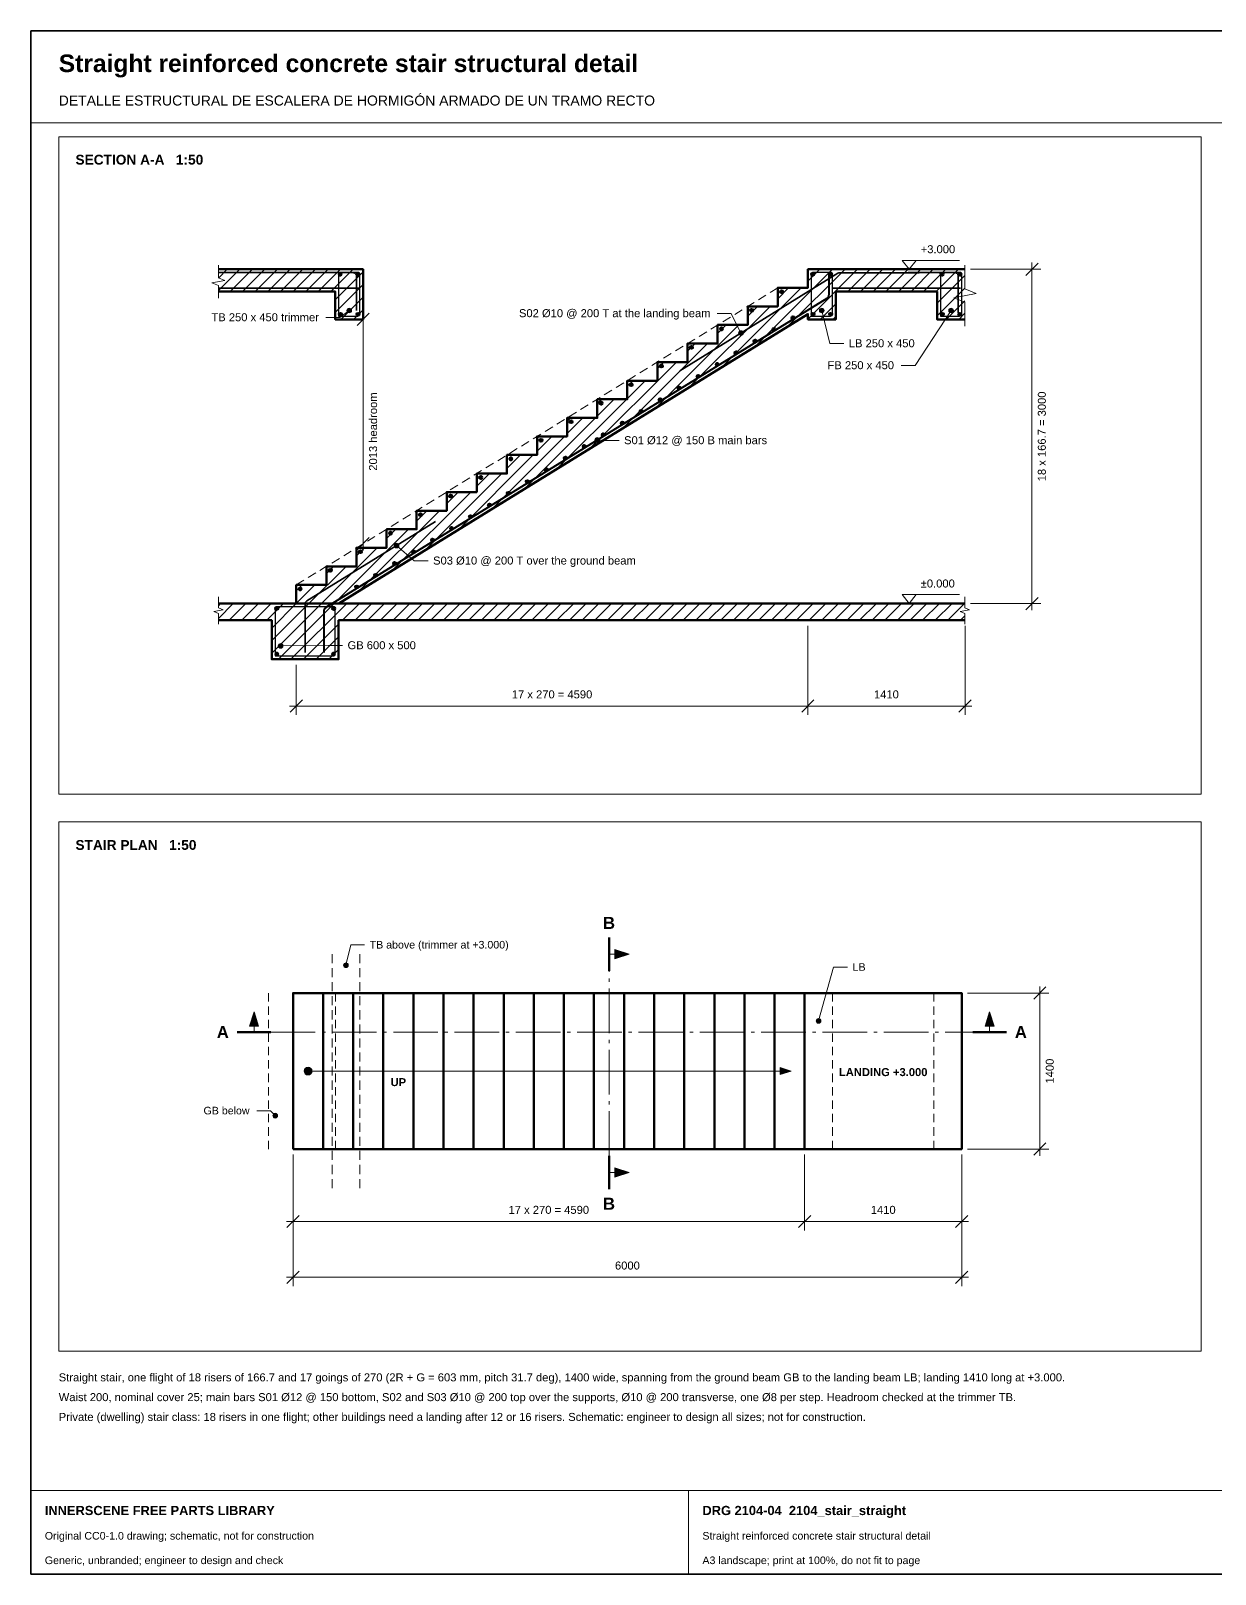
# Paper-space layout 'Layout1' of a CAD drawing. Header units: millimetres. Extents: x 10 to 410, y 10 to 287.
# Drawn here: x 10 to 222.5, y 10 to 287 of the extents above; entities that cross this region are included whole.
import ezdxf
from ezdxf.enums import TextEntityAlignment as Align

# ---------------------------------------------------------------- set-up
doc = ezdxf.new("R2010")
doc.units = ezdxf.units.MM
for name, color, linetype, lineweight, true_color in [('A-BORDER', 7, 'Continuous', 18, 0x6f8794), ('A-DIMS', 7, 'Continuous', 15, 0x46606d), ('A-TEXT', 7, 'Continuous', 15, 0x1b2a33), ('S-CONC', 7, 'Continuous', 50, 0x1f2d36), ('S-HATCH', 7, 'Continuous', 9, 0x9aa5aa), ('S-HIDDEN', 7, 'Continuous', 18, 0x5b6b74), ('S-REBAR', 7, 'Continuous', 40, 0xb2361f)]:
    doc.layers.add(name, color=color, linetype=linetype, lineweight=lineweight, true_color=true_color)
doc.styles.add('STR_BOLD', font='arialbd.ttf')
doc.styles.add('STR_REGULAR', font='arial.ttf')

psp = doc.layouts.get("Layout1")

# ---------------------------------------------------------------- hatches: boundary and pattern name
at = {"layer": 'A-DIMS'}
h = psp.add_hatch(color=256, dxfattribs=at)
edge = h.paths.add_edge_path()
edge.add_arc((67.12, 236.81), 0.42, 0, 360)
h = psp.add_hatch(color=256, dxfattribs=at)
edge = h.paths.add_edge_path()
edge.add_arc((151.92, 236.81), 0.42, 0, 360)
h = psp.add_hatch(color=256, dxfattribs=at)
edge = h.paths.add_edge_path()
edge.add_arc((175.12, 236.81), 0.42, 0, 360)
h = psp.add_hatch(color=256, dxfattribs=at)
edge = h.paths.add_edge_path()
edge.add_arc((137.42, 232.76), 0.42, 0, 360)
h = psp.add_hatch(color=256, dxfattribs=at)
edge = h.paths.add_edge_path()
edge.add_arc((111.62, 213.57), 0.42, 0, 360)
h = psp.add_hatch(color=256, dxfattribs=at)
edge = h.paths.add_edge_path()
edge.add_arc((75.62, 194.62), 0.42, 0, 360)
h = psp.add_hatch(color=256, dxfattribs=at)
edge = h.paths.add_edge_path()
edge.add_arc((54.82, 176.61), 0.42, 0, 360)
for points in [[(117.38, 121.29), (114.78, 122.12), (114.78, 120.46)], [(50.04, 110.93), (49.21, 108.33), (50.87, 108.33)], [(182.04, 110.93), (181.21, 108.33), (182.87, 108.33)], [(146.44, 100.29), (144.44, 100.93), (144.44, 99.65)], [(117.38, 82.09), (114.78, 82.92), (114.78, 81.26)]]:
    psp.add_hatch(color=256, dxfattribs=at).paths.add_polyline_path(points)
h = psp.add_hatch(color=256, dxfattribs=at)
edge = h.paths.add_edge_path()
edge.add_arc((66.54, 119.29), 0.42, 0, 360)
h = psp.add_hatch(color=256, dxfattribs=at)
edge = h.paths.add_edge_path()
edge.add_arc((151.34, 109.29), 0.42, 0, 360)
h = psp.add_hatch(color=256, dxfattribs=at)
edge = h.paths.add_edge_path()
edge.add_arc((59.74, 100.29), 0.7, 0, 360)
h = psp.add_hatch(color=256, dxfattribs=at)
edge = h.paths.add_edge_path()
edge.add_arc((53.84, 92.29), 0.42, 0, 360)
at = {"layer": 'S-REBAR'}
h = psp.add_hatch(color=256, dxfattribs=at)
edge = h.paths.add_edge_path()
edge.add_arc((65.5, 243.33), 0.28, 0, 360)
h = psp.add_hatch(color=256, dxfattribs=at)
edge = h.paths.add_edge_path()
edge.add_arc((68.74, 243.33), 0.28, 0, 360)
h = psp.add_hatch(color=256, dxfattribs=at)
edge = h.paths.add_edge_path()
edge.add_arc((150.3, 243.33), 0.28, 0, 360)
h = psp.add_hatch(color=256, dxfattribs=at)
edge = h.paths.add_edge_path()
edge.add_arc((153.54, 243.33), 0.28, 0, 360)
h = psp.add_hatch(color=256, dxfattribs=at)
edge = h.paths.add_edge_path()
edge.add_arc((173.5, 243.33), 0.28, 0, 360)
h = psp.add_hatch(color=256, dxfattribs=at)
edge = h.paths.add_edge_path()
edge.add_arc((176.74, 243.33), 0.28, 0, 360)
h = psp.add_hatch(color=256, dxfattribs=at)
edge = h.paths.add_edge_path()
edge.add_arc((144.72, 240.18), 0.28, 0, 360)
h = psp.add_hatch(color=256, dxfattribs=at)
edge = h.paths.add_edge_path()
edge.add_arc((65.54, 236.13), 0.28, 0, 360)
h = psp.add_hatch(color=256, dxfattribs=at)
edge = h.paths.add_edge_path()
edge.add_arc((68.7, 236.13), 0.28, 0, 360)
h = psp.add_hatch(color=256, dxfattribs=at)
edge = h.paths.add_edge_path()
edge.add_arc((139.32, 236.84), 0.28, 0, 360)
h = psp.add_hatch(color=256, dxfattribs=at)
edge = h.paths.add_edge_path()
edge.add_arc((146.75, 235.51), 0.28, 0, 360)
h = psp.add_hatch(color=256, dxfattribs=at)
edge = h.paths.add_edge_path()
edge.add_arc((150.34, 236.13), 0.28, 0, 360)
h = psp.add_hatch(color=256, dxfattribs=at)
edge = h.paths.add_edge_path()
edge.add_arc((153.5, 236.13), 0.28, 0, 360)
h = psp.add_hatch(color=256, dxfattribs=at)
edge = h.paths.add_edge_path()
edge.add_arc((173.54, 236.13), 0.28, 0, 360)
h = psp.add_hatch(color=256, dxfattribs=at)
edge = h.paths.add_edge_path()
edge.add_arc((176.7, 236.13), 0.28, 0, 360)
h = psp.add_hatch(color=256, dxfattribs=at)
edge = h.paths.add_edge_path()
edge.add_arc((133.92, 233.51), 0.28, 0, 360)
h = psp.add_hatch(color=256, dxfattribs=at)
edge = h.paths.add_edge_path()
edge.add_arc((143.35, 233.41), 0.28, 0, 360)
h = psp.add_hatch(color=256, dxfattribs=at)
edge = h.paths.add_edge_path()
edge.add_arc((128.52, 230.18), 0.28, 0, 360)
h = psp.add_hatch(color=256, dxfattribs=at)
edge = h.paths.add_edge_path()
edge.add_arc((139.94, 231.31), 0.28, 0, 360)
h = psp.add_hatch(color=256, dxfattribs=at)
edge = h.paths.add_edge_path()
edge.add_arc((133.14, 227.11), 0.28, 0, 360)
h = psp.add_hatch(color=256, dxfattribs=at)
edge = h.paths.add_edge_path()
edge.add_arc((136.54, 229.21), 0.28, 0, 360)
h = psp.add_hatch(color=256, dxfattribs=at)
edge = h.paths.add_edge_path()
edge.add_arc((123.12, 226.84), 0.28, 0, 360)
h = psp.add_hatch(color=256, dxfattribs=at)
edge = h.paths.add_edge_path()
edge.add_arc((129.73, 225.01), 0.28, 0, 360)
h = psp.add_hatch(color=256, dxfattribs=at)
edge = h.paths.add_edge_path()
edge.add_arc((117.72, 223.51), 0.28, 0, 360)
h = psp.add_hatch(color=256, dxfattribs=at)
edge = h.paths.add_edge_path()
edge.add_arc((126.33, 222.91), 0.28, 0, 360)
h = psp.add_hatch(color=256, dxfattribs=at)
edge = h.paths.add_edge_path()
edge.add_arc((112.32, 220.18), 0.28, 0, 360)
h = psp.add_hatch(color=256, dxfattribs=at)
edge = h.paths.add_edge_path()
edge.add_arc((119.52, 218.7), 0.28, 0, 360)
h = psp.add_hatch(color=256, dxfattribs=at)
edge = h.paths.add_edge_path()
edge.add_arc((122.92, 220.81), 0.28, 0, 360)
h = psp.add_hatch(color=256, dxfattribs=at)
edge = h.paths.add_edge_path()
edge.add_arc((106.92, 216.84), 0.28, 0, 360)
h = psp.add_hatch(color=256, dxfattribs=at)
edge = h.paths.add_edge_path()
edge.add_arc((116.12, 216.6), 0.28, 0, 360)
h = psp.add_hatch(color=256, dxfattribs=at)
edge = h.paths.add_edge_path()
edge.add_arc((101.52, 213.51), 0.28, 0, 360)
h = psp.add_hatch(color=256, dxfattribs=at)
edge = h.paths.add_edge_path()
edge.add_arc((112.71, 214.5), 0.28, 0, 360)
h = psp.add_hatch(color=256, dxfattribs=at)
edge = h.paths.add_edge_path()
edge.add_arc((105.91, 210.3), 0.28, 0, 360)
h = psp.add_hatch(color=256, dxfattribs=at)
edge = h.paths.add_edge_path()
edge.add_arc((109.31, 212.4), 0.28, 0, 360)
h = psp.add_hatch(color=256, dxfattribs=at)
edge = h.paths.add_edge_path()
edge.add_arc((96.12, 210.18), 0.28, 0, 360)
h = psp.add_hatch(color=256, dxfattribs=at)
edge = h.paths.add_edge_path()
edge.add_arc((102.5, 208.2), 0.28, 0, 360)
h = psp.add_hatch(color=256, dxfattribs=at)
edge = h.paths.add_edge_path()
edge.add_arc((90.72, 206.84), 0.28, 0, 360)
h = psp.add_hatch(color=256, dxfattribs=at)
edge = h.paths.add_edge_path()
edge.add_arc((99.1, 206.1), 0.28, 0, 360)
h = psp.add_hatch(color=256, dxfattribs=at)
edge = h.paths.add_edge_path()
edge.add_arc((85.32, 203.51), 0.28, 0, 360)
h = psp.add_hatch(color=256, dxfattribs=at)
edge = h.paths.add_edge_path()
edge.add_arc((95.69, 204), 0.28, 0, 360)
h = psp.add_hatch(color=256, dxfattribs=at)
edge = h.paths.add_edge_path()
edge.add_arc((79.92, 200.18), 0.28, 0, 360)
h = psp.add_hatch(color=256, dxfattribs=at)
edge = h.paths.add_edge_path()
edge.add_arc((88.89, 199.79), 0.28, 0, 360)
h = psp.add_hatch(color=256, dxfattribs=at)
edge = h.paths.add_edge_path()
edge.add_arc((92.29, 201.9), 0.28, 0, 360)
h = psp.add_hatch(color=256, dxfattribs=at)
edge = h.paths.add_edge_path()
edge.add_arc((74.52, 196.84), 0.28, 0, 360)
h = psp.add_hatch(color=256, dxfattribs=at)
edge = h.paths.add_edge_path()
edge.add_arc((85.48, 197.69), 0.28, 0, 360)
h = psp.add_hatch(color=256, dxfattribs=at)
edge = h.paths.add_edge_path()
edge.add_arc((82.08, 195.59), 0.28, 0, 360)
h = psp.add_hatch(color=256, dxfattribs=at)
edge = h.paths.add_edge_path()
edge.add_arc((69.12, 193.51), 0.28, 0, 360)
h = psp.add_hatch(color=256, dxfattribs=at)
edge = h.paths.add_edge_path()
edge.add_arc((75.27, 191.39), 0.28, 0, 360)
h = psp.add_hatch(color=256, dxfattribs=at)
edge = h.paths.add_edge_path()
edge.add_arc((78.68, 193.49), 0.28, 0, 360)
h = psp.add_hatch(color=256, dxfattribs=at)
edge = h.paths.add_edge_path()
edge.add_arc((63.72, 190.18), 0.28, 0, 360)
h = psp.add_hatch(color=256, dxfattribs=at)
edge = h.paths.add_edge_path()
edge.add_arc((71.87, 189.29), 0.28, 0, 360)
h = psp.add_hatch(color=256, dxfattribs=at)
edge = h.paths.add_edge_path()
edge.add_arc((58.32, 186.84), 0.28, 0, 360)
h = psp.add_hatch(color=256, dxfattribs=at)
edge = h.paths.add_edge_path()
edge.add_arc((68.46, 187.19), 0.28, 0, 360)
h = psp.add_hatch(color=256, dxfattribs=at)
edge = h.paths.add_edge_path()
edge.add_arc((54.1, 183.33), 0.28, 0, 360)
h = psp.add_hatch(color=256, dxfattribs=at)
edge = h.paths.add_edge_path()
edge.add_arc((64.34, 183.33), 0.28, 0, 360)
h = psp.add_hatch(color=256, dxfattribs=at)
edge = h.paths.add_edge_path()
edge.add_arc((54.14, 175.13), 0.28, 0, 360)
h = psp.add_hatch(color=256, dxfattribs=at)
edge = h.paths.add_edge_path()
edge.add_arc((64.3, 175.13), 0.28, 0, 360)

# ---------------------------------------------------------------- linework, layer by layer
at = {"layer": 'A-BORDER'}
for p, q in [((10, 270.5), (410, 270.5)), ((10, 25), (410, 25)), ((128, 10), (128, 25))]:
    psp.add_line(p, q, dxfattribs=at)
at = {"layer": 'A-BORDER', "lineweight": 35}
psp.add_lwpolyline([(10, 10), (410, 10), (410, 287), (10, 287)], close=True, dxfattribs=at)
at = {"layer": 'A-BORDER'}
for points in [[(15, 150), (220, 150), (220, 268), (15, 268)], [(15, 50), (220, 50), (220, 145), (15, 145)]]:
    psp.add_lwpolyline(points, close=True, dxfattribs=at)
at = {"layer": 'A-DIMS'}
for p, q in [((166.37, 245.81), (176.65, 245.81)), ((178.62, 244.21), (191.22, 244.21)), ((189.62, 183.01), (189.62, 245.41)), ((138.41, 237.41), (139.77, 238.25)), ((140.54, 238.72), (141.9, 239.56)), ((142.66, 240.04), (144.02, 240.88)), ((69.62, 193.75), (69.62, 236.41)), ((134.16, 234.79), (135.52, 235.63)), ((136.29, 236.1), (137.65, 236.94)), ((129.91, 232.16), (131.27, 233)), ((132.03, 233.48), (133.39, 234.31)), ((125.66, 229.54), (127.02, 230.38)), ((127.78, 230.85), (129.14, 231.69)), ((121.4, 226.91), (122.76, 227.75)), ((123.53, 228.23), (124.89, 229.07)), ((117.15, 224.29), (118.51, 225.13)), ((119.28, 225.6), (120.64, 226.44)), ((112.9, 221.66), (114.26, 222.5)), ((115.03, 222.98), (116.39, 223.82)), ((108.65, 219.04), (110.01, 219.88)), ((110.77, 220.35), (112.13, 221.19)), ((104.4, 216.41), (105.76, 217.25)), ((106.52, 217.73), (107.88, 218.57)), ((98.02, 212.48), (99.38, 213.32)), ((100.14, 213.79), (101.5, 214.63)), ((102.27, 215.1), (103.63, 215.94)), ((93.77, 209.85), (95.13, 210.69)), ((95.89, 211.17), (97.25, 212.01)), ((89.51, 207.23), (90.87, 208.07)), ((91.64, 208.54), (93, 209.38)), ((85.26, 204.6), (86.62, 205.44)), ((87.39, 205.92), (88.75, 206.76)), ((81.01, 201.98), (82.37, 202.82)), ((83.14, 203.29), (84.5, 204.13)), ((76.76, 199.35), (78.12, 200.19)), ((78.88, 200.67), (80.24, 201.51)), ((72.51, 196.73), (73.87, 197.57)), ((74.63, 198.04), (75.99, 198.88)), ((68.25, 194.11), (69.61, 194.94)), ((70.38, 195.42), (71.74, 196.26)), ((64, 191.48), (65.36, 192.32)), ((66.13, 192.79), (67.49, 193.63)), ((57.62, 187.54), (58.98, 188.38)), ((59.75, 188.86), (61.11, 189.7)), ((61.88, 190.17), (63.24, 191.01)), ((166.37, 185.81), (176.65, 185.81)), ((178.62, 184.21), (191.22, 184.21)), ((149.42, 180.21), (149.42, 164.21)), ((149.42, 180.21), (149.42, 164.21)), ((177.62, 180.21), (177.62, 164.21)), ((57.62, 173.21), (57.62, 164.21)), ((56.42, 165.81), (150.62, 165.81)), ((148.22, 165.81), (178.82, 165.81)), ((113.74, 121.29), (117.38, 121.29)), ((113.74, 118.09), (113.74, 118.29)), ((113.74, 116.29), (113.74, 116.89)), ((113.74, 107.09), (113.74, 115.09)), ((178.04, 114.29), (192.64, 114.29)), ((191.04, 85.09), (191.04, 115.49)), ((50.04, 107.29), (50.04, 110.93)), ((182.04, 107.29), (182.04, 110.93)), ((53.04, 107.29), (61.04, 107.29)), ((62.24, 107.29), (62.84, 107.29)), ((64.04, 107.29), (72.04, 107.29)), ((73.24, 107.29), (73.84, 107.29)), ((75.04, 107.29), (83.04, 107.29)), ((84.24, 107.29), (84.84, 107.29)), ((86.04, 107.29), (94.04, 107.29)), ((95.24, 107.29), (95.84, 107.29)), ((97.04, 107.29), (105.04, 107.29)), ((106.24, 107.29), (106.84, 107.29)), ((108.04, 107.29), (116.04, 107.29)), ((113.74, 105.29), (113.74, 105.89)), ((117.24, 107.29), (117.84, 107.29)), ((119.04, 107.29), (127.04, 107.29)), ((128.24, 107.29), (128.84, 107.29)), ((130.04, 107.29), (138.04, 107.29)), ((139.24, 107.29), (139.84, 107.29)), ((141.04, 107.29), (149.04, 107.29)), ((150.24, 107.29), (150.84, 107.29)), ((152.04, 107.29), (160.04, 107.29)), ((161.24, 107.29), (161.84, 107.29)), ((163.04, 107.29), (171.04, 107.29)), ((172.24, 107.29), (172.84, 107.29)), ((174.04, 107.29), (179.04, 107.29)), ((113.74, 96.09), (113.74, 104.09)), ((113.74, 94.29), (113.74, 94.89)), ((113.74, 85.09), (113.74, 93.09)), ((178.04, 86.29), (192.64, 86.29)), ((57.04, 85.29), (57.04, 71.69)), ((57.04, 85.29), (57.04, 61.69)), ((148.84, 85.29), (148.84, 71.69)), ((148.84, 85.29), (148.84, 71.69)), ((177.04, 85.29), (177.04, 71.69)), ((177.04, 85.29), (177.04, 61.69)), ((113.74, 82.09), (117.38, 82.09)), ((55.84, 73.29), (150.04, 73.29)), ((147.64, 73.29), (178.24, 73.29)), ((55.84, 63.29), (178.24, 63.29))]:
    psp.add_line(p, q, dxfattribs=at)
at = {"layer": 'A-DIMS', "lineweight": 30}
for p, q in [((188.52, 243.11), (190.72, 245.31)), ((68.52, 234.11), (70.72, 236.31)), ((68.52, 193.85), (70.72, 196.05)), ((188.52, 183.11), (190.72, 185.31)), ((56.52, 164.71), (58.72, 166.91)), ((148.32, 164.71), (150.52, 166.91)), ((148.32, 164.71), (150.52, 166.91)), ((176.52, 164.71), (178.72, 166.91)), ((189.94, 113.19), (192.14, 115.39)), ((189.94, 85.19), (192.14, 87.39)), ((55.94, 72.19), (58.14, 74.39)), ((147.74, 72.19), (149.94, 74.39)), ((147.74, 72.19), (149.94, 74.39)), ((175.94, 72.19), (178.14, 74.39)), ((55.94, 62.19), (58.14, 64.39)), ((175.94, 62.19), (178.14, 64.39))]:
    psp.add_line(p, q, dxfattribs=at)
at = {"layer": 'A-DIMS', "lineweight": 50}
for p, q in [((113.74, 124.29), (113.74, 118.29)), ((47.04, 107.29), (53.04, 107.29)), ((185.04, 107.29), (179.04, 107.29)), ((113.74, 79.09), (113.74, 85.09))]:
    psp.add_line(p, q, dxfattribs=at)
at = {"layer": 'A-DIMS'}
for points in [[(43.64, 244.93), (43.64, 242.68), (44.81, 242.21), (42.48, 241.75), (43.64, 241.28), (43.64, 239.03)], [(177.6, 234.02), (177.6, 238.28), (175.6, 239.08), (179.6, 239.88), (177.6, 240.68), (177.6, 244.93)], [(62.92, 235.56), (65.42, 235.56), (67.12, 236.81)], [(133.15, 236.29), (135.65, 236.29), (137.42, 232.76)], [(155.87, 230.89), (153.37, 230.89), (151.92, 236.81)], [(166.15, 226.95), (168.65, 226.95), (175.12, 236.81)], [(115.54, 213.49), (113.04, 213.49), (111.62, 213.57)], [(81.27, 191.89), (78.77, 191.89), (75.62, 194.62)], [(43.64, 185.4), (43.64, 183.45), (44.48, 183.11), (42.81, 182.78), (43.64, 182.44), (43.64, 180.49)], [(177.6, 180.49), (177.6, 182.44), (176.77, 182.78), (178.44, 183.11), (177.6, 183.45), (177.6, 185.4)], [(65.92, 176.69), (63.42, 176.69), (54.82, 176.61)], [(69.89, 122.94), (67.39, 122.94), (66.54, 119.29)], [(156.55, 118.94), (154.05, 118.94), (151.34, 109.29)], [(59.74, 100.29), (146.44, 100.29)], [(50.52, 93.16), (53.02, 93.16), (53.84, 92.29)]]:
    psp.add_lwpolyline(points, dxfattribs=at)
for points in [[(167.62, 244.21), (166.37, 245.81), (168.87, 245.81)], [(167.62, 184.21), (166.37, 185.81), (168.87, 185.81)], [(117.38, 121.29), (114.78, 122.12), (114.78, 120.46)], [(50.04, 110.93), (49.21, 108.33), (50.87, 108.33)], [(182.04, 110.93), (181.21, 108.33), (182.87, 108.33)], [(146.44, 100.29), (144.44, 100.93), (144.44, 99.65)], [(117.38, 82.09), (114.78, 82.92), (114.78, 81.26)]]:
    psp.add_lwpolyline(points, close=True, dxfattribs=at)
for centre, radius in [((67.12, 236.81), 0.42), ((151.92, 236.81), 0.42), ((175.12, 236.81), 0.42), ((137.42, 232.76), 0.42), ((111.62, 213.57), 0.42), ((75.62, 194.62), 0.42), ((54.82, 176.61), 0.42), ((66.54, 119.29), 0.42), ((151.34, 109.29), 0.42), ((59.74, 100.29), 0.7), ((53.84, 92.29), 0.42)]:
    psp.add_circle(centre, radius, dxfattribs=at)
at = {"layer": 'S-CONC'}
for p, q in [((57.04, 86.29), (57.04, 114.29)), ((62.44, 86.29), (62.44, 114.29)), ((67.84, 86.29), (67.84, 114.29)), ((73.24, 86.29), (73.24, 114.29)), ((78.64, 86.29), (78.64, 114.29)), ((84.04, 86.29), (84.04, 114.29)), ((89.44, 86.29), (89.44, 114.29)), ((94.84, 86.29), (94.84, 114.29)), ((100.24, 86.29), (100.24, 114.29)), ((105.64, 86.29), (105.64, 114.29)), ((111.04, 86.29), (111.04, 114.29)), ((116.44, 86.29), (116.44, 114.29)), ((121.84, 86.29), (121.84, 114.29)), ((127.24, 86.29), (127.24, 114.29)), ((132.64, 86.29), (132.64, 114.29)), ((138.04, 86.29), (138.04, 114.29)), ((143.44, 86.29), (143.44, 114.29)), ((148.84, 86.29), (148.84, 114.29))]:
    psp.add_line(p, q, dxfattribs=at)
for points in [[(43.64, 240.21), (64.62, 240.21), (64.62, 235.21), (69.62, 235.21), (69.62, 244.21), (43.64, 244.21)], [(65.24, 184.21), (57.62, 184.21), (57.62, 187.54), (63.02, 187.54), (63.02, 190.88), (68.42, 190.88), (68.42, 194.21), (73.82, 194.21), (73.82, 197.54), (79.22, 197.54), (79.22, 200.88), (84.62, 200.88), (84.62, 204.21), (90.02, 204.21), (90.02, 207.54), (95.42, 207.54), (95.42, 210.88), (100.82, 210.88), (100.82, 214.21), (106.22, 214.21), (106.22, 217.54), (111.62, 217.54), (111.62, 220.88), (117.02, 220.88), (117.02, 224.21), (122.42, 224.21), (122.42, 227.54), (127.82, 227.54), (127.82, 230.88), (133.22, 230.88), (133.22, 234.21), (138.62, 234.21), (138.62, 237.54), (144.02, 237.54), (144.02, 240.88), (149.42, 240.88), (149.42, 244.21), (177.6, 244.21)], [(177.6, 235.21), (172.62, 235.21), (172.62, 240.21), (154.42, 240.21), (154.42, 235.21), (149.42, 235.21), (149.42, 236.18), (65.24, 184.21)], [(177.6, 184.21), (43.64, 184.21)], [(43.64, 181.21), (53.22, 181.21), (53.22, 174.21), (65.22, 174.21), (65.22, 181.21), (177.6, 181.21)]]:
    psp.add_lwpolyline(points, dxfattribs=at)
for points in [[(57.04, 86.29), (148.84, 86.29), (148.84, 114.29), (57.04, 114.29)], [(148.84, 86.29), (177.04, 86.29), (177.04, 114.29), (148.84, 114.29)]]:
    psp.add_lwpolyline(points, close=True, dxfattribs=at)
at = {"layer": 'S-HATCH'}
for p, q in [((43.64, 240.37), (47.48, 244.21)), ((43.64, 242.64), (45.22, 244.21)), ((45.74, 240.21), (49.74, 244.21)), ((48, 240.21), (52, 244.21)), ((50.27, 240.21), (54.27, 244.21)), ((52.53, 240.21), (56.53, 244.21)), ((54.79, 240.21), (58.79, 244.21)), ((57.06, 240.21), (61.06, 244.21)), ((59.32, 240.21), (63.32, 244.21)), ((61.58, 240.21), (65.58, 244.21)), ((63.84, 240.21), (67.84, 244.21)), ((139.94, 230.32), (153.83, 244.21)), ((145.85, 233.97), (156.09, 244.21)), ((149.42, 235.28), (158.35, 244.21)), ((149.42, 242.07), (151.57, 244.21)), ((156.62, 240.21), (160.62, 244.21)), ((158.88, 240.21), (162.88, 244.21)), ((161.14, 240.21), (165.14, 244.21)), ((163.4, 240.21), (167.4, 244.21)), ((165.67, 240.21), (169.67, 244.21)), ((167.93, 240.21), (171.93, 244.21)), ((170.19, 240.21), (174.19, 244.21)), ((172.46, 240.21), (176.46, 244.21)), ((64.62, 238.73), (69.62, 243.73)), ((64.62, 236.46), (69.62, 241.46)), ((172.62, 238.12), (177.6, 243.1)), ((65.63, 235.21), (69.62, 239.2)), ((134.03, 226.67), (148.23, 240.88)), ((144.02, 238.93), (145.97, 240.88)), ((172.62, 235.85), (177.6, 240.83)), ((174.24, 235.21), (177.6, 238.57)), ((67.89, 235.21), (69.62, 236.94)), ((128.11, 223.02), (142.64, 237.54)), ((138.62, 235.79), (140.37, 237.54)), ((151.62, 235.21), (154.42, 238.02)), ((153.88, 235.21), (154.42, 235.76)), ((176.51, 235.21), (177.6, 236.31)), ((122.2, 219.37), (137.04, 234.21)), ((133.22, 232.66), (134.78, 234.21)), ((116.29, 215.72), (131.44, 230.88)), ((127.82, 229.52), (129.18, 230.88)), ((110.38, 212.07), (125.85, 227.54)), ((122.42, 226.38), (123.58, 227.54)), ((117.02, 220.98), (120.25, 224.21)), ((117.02, 223.25), (117.99, 224.21)), ((104.46, 208.42), (116.92, 220.88)), ((111.62, 217.85), (114.66, 220.88)), ((111.62, 220.11), (112.39, 220.88)), ((98.55, 204.77), (111.32, 217.54)), ((106.22, 214.71), (109.06, 217.54)), ((106.22, 216.97), (106.8, 217.54)), ((92.64, 201.12), (105.73, 214.21)), ((100.82, 211.57), (103.46, 214.21)), ((100.82, 213.83), (101.2, 214.21)), ((86.73, 197.47), (100.13, 210.88)), ((95.42, 208.43), (97.87, 210.88)), ((95.42, 210.7), (95.6, 210.88)), ((80.82, 193.83), (94.53, 207.54)), ((90.02, 205.3), (92.27, 207.54)), ((74.9, 190.18), (88.94, 204.21)), ((84.62, 202.16), (86.67, 204.21)), ((68.99, 186.53), (83.34, 200.88)), ((79.22, 199.02), (81.08, 200.88)), ((64.41, 184.21), (77.75, 197.54)), ((73.82, 195.88), (75.48, 197.54)), ((62.15, 184.21), (72.15, 194.21)), ((68.42, 192.75), (69.89, 194.21)), ((59.89, 184.21), (66.55, 190.88)), ((63.02, 189.61), (64.29, 190.88)), ((57.62, 184.21), (60.96, 187.54)), ((57.62, 186.47), (58.69, 187.54)), ((43.64, 181.54), (46.31, 184.21)), ((43.64, 183.81), (44.05, 184.21)), ((45.57, 181.21), (48.57, 184.21)), ((47.84, 181.21), (50.84, 184.21)), ((50.1, 181.21), (53.1, 184.21)), ((52.36, 181.21), (55.36, 184.21)), ((53.22, 175.28), (62.15, 184.21)), ((53.22, 177.55), (59.89, 184.21)), ((53.22, 179.81), (57.62, 184.21)), ((54.41, 174.21), (64.41, 184.21)), ((56.67, 174.21), (66.67, 184.21)), ((65.94, 181.21), (68.94, 184.21)), ((68.2, 181.21), (71.2, 184.21)), ((70.46, 181.21), (73.46, 184.21)), ((72.73, 181.21), (75.73, 184.21)), ((74.99, 181.21), (77.99, 184.21)), ((77.25, 181.21), (80.25, 184.21)), ((79.51, 181.21), (82.51, 184.21)), ((81.78, 181.21), (84.78, 184.21)), ((84.04, 181.21), (87.04, 184.21)), ((86.3, 181.21), (89.3, 184.21)), ((88.57, 181.21), (91.57, 184.21)), ((90.83, 181.21), (93.83, 184.21)), ((93.09, 181.21), (96.09, 184.21)), ((95.35, 181.21), (98.35, 184.21)), ((97.62, 181.21), (100.62, 184.21)), ((99.88, 181.21), (102.88, 184.21)), ((102.14, 181.21), (105.14, 184.21)), ((104.4, 181.21), (107.4, 184.21)), ((106.67, 181.21), (109.67, 184.21)), ((108.93, 181.21), (111.93, 184.21)), ((111.19, 181.21), (114.19, 184.21)), ((113.46, 181.21), (116.46, 184.21)), ((115.72, 181.21), (118.72, 184.21)), ((117.98, 181.21), (120.98, 184.21)), ((120.24, 181.21), (123.24, 184.21)), ((122.51, 181.21), (125.51, 184.21)), ((124.77, 181.21), (127.77, 184.21)), ((127.03, 181.21), (130.03, 184.21)), ((129.29, 181.21), (132.29, 184.21)), ((131.56, 181.21), (134.56, 184.21)), ((133.82, 181.21), (136.82, 184.21)), ((136.08, 181.21), (139.08, 184.21)), ((138.35, 181.21), (141.35, 184.21)), ((140.61, 181.21), (143.61, 184.21)), ((142.87, 181.21), (145.87, 184.21)), ((145.13, 181.21), (148.13, 184.21)), ((147.4, 181.21), (150.4, 184.21)), ((149.66, 181.21), (152.66, 184.21)), ((151.92, 181.21), (154.92, 184.21)), ((154.18, 181.21), (157.18, 184.21)), ((156.45, 181.21), (159.45, 184.21)), ((158.71, 181.21), (161.71, 184.21)), ((160.97, 181.21), (163.97, 184.21)), ((163.24, 181.21), (166.24, 184.21)), ((165.5, 181.21), (168.5, 184.21)), ((167.76, 181.21), (170.76, 184.21)), ((170.02, 181.21), (173.02, 184.21)), ((172.29, 181.21), (175.29, 184.21)), ((174.55, 181.21), (177.55, 184.21)), ((58.94, 174.21), (65.22, 180.5)), ((176.81, 181.21), (177.6, 182)), ((61.2, 174.21), (65.22, 178.23)), ((63.46, 174.21), (65.22, 175.97))]:
    psp.add_line(p, q, dxfattribs=at)
at = {"layer": 'S-HIDDEN'}
for p, q in [((64.04, 119.67), (64.04, 121.29)), ((69.04, 119.67), (69.04, 121.29)), ((64.04, 117.14), (64.04, 118.77)), ((69.04, 117.14), (69.04, 118.77)), ((52.64, 112.78), (52.64, 114.29)), ((64.04, 114.62), (64.04, 116.24)), ((64.04, 112.1), (64.04, 113.72)), ((64.64, 112.78), (64.64, 114.29)), ((69.04, 114.62), (69.04, 116.24)), ((69.04, 112.1), (69.04, 113.72)), ((153.84, 112.78), (153.84, 114.29)), ((172.04, 112.78), (172.04, 114.29)), ((52.64, 110.37), (52.64, 111.88)), ((64.04, 109.57), (64.04, 111.2)), ((64.64, 110.37), (64.64, 111.88)), ((69.04, 109.57), (69.04, 111.2)), ((153.84, 110.37), (153.84, 111.88)), ((172.04, 110.37), (172.04, 111.88)), ((52.64, 107.97), (52.64, 109.47)), ((64.04, 107.05), (64.04, 108.67)), ((64.64, 107.97), (64.64, 109.47)), ((69.04, 107.05), (69.04, 108.67)), ((153.84, 107.97), (153.84, 109.47)), ((172.04, 107.97), (172.04, 109.47)), ((52.64, 105.56), (52.64, 107.06)), ((64.04, 104.53), (64.04, 106.15)), ((64.64, 105.56), (64.64, 107.06)), ((69.04, 104.53), (69.04, 106.15)), ((153.84, 105.56), (153.84, 107.06)), ((172.04, 105.56), (172.04, 107.06)), ((52.64, 103.15), (52.64, 104.66)), ((64.04, 102), (64.04, 103.63)), ((64.64, 103.15), (64.64, 104.66)), ((69.04, 102), (69.04, 103.63)), ((153.84, 103.15), (153.84, 104.66)), ((172.04, 103.15), (172.04, 104.66)), ((52.64, 100.74), (52.64, 102.25)), ((52.64, 98.33), (52.64, 99.84)), ((64.04, 99.48), (64.04, 101.1)), ((64.64, 100.74), (64.64, 102.25)), ((64.64, 98.33), (64.64, 99.84)), ((69.04, 99.48), (69.04, 101.1)), ((153.84, 100.74), (153.84, 102.25)), ((153.84, 98.33), (153.84, 99.84)), ((172.04, 100.74), (172.04, 102.25)), ((172.04, 98.33), (172.04, 99.84)), ((52.64, 95.92), (52.64, 97.43)), ((64.04, 96.95), (64.04, 98.58)), ((64.64, 95.92), (64.64, 97.43)), ((69.04, 96.95), (69.04, 98.58)), ((153.84, 95.92), (153.84, 97.43)), ((172.04, 95.92), (172.04, 97.43)), ((52.64, 93.52), (52.64, 95.02)), ((64.04, 94.43), (64.04, 96.05)), ((64.64, 93.52), (64.64, 95.02)), ((69.04, 94.43), (69.04, 96.05)), ((153.84, 93.52), (153.84, 95.02)), ((172.04, 93.52), (172.04, 95.02)), ((52.64, 91.11), (52.64, 92.62)), ((64.04, 91.91), (64.04, 93.53)), ((64.64, 91.11), (64.64, 92.62)), ((69.04, 91.91), (69.04, 93.53)), ((153.84, 91.11), (153.84, 92.62)), ((172.04, 91.11), (172.04, 92.62)), ((52.64, 88.7), (52.64, 90.21)), ((64.04, 89.38), (64.04, 91.01)), ((64.64, 88.7), (64.64, 90.21)), ((69.04, 89.38), (69.04, 91.01)), ((153.84, 88.7), (153.84, 90.21)), ((172.04, 88.7), (172.04, 90.21)), ((52.64, 86.29), (52.64, 87.8)), ((64.04, 86.86), (64.04, 88.48)), ((64.04, 84.34), (64.04, 85.96)), ((64.64, 86.29), (64.64, 87.8)), ((69.04, 86.86), (69.04, 88.48)), ((69.04, 84.34), (69.04, 85.96)), ((153.84, 86.29), (153.84, 87.8)), ((172.04, 86.29), (172.04, 87.8)), ((64.04, 81.81), (64.04, 83.44)), ((69.04, 81.81), (69.04, 83.44)), ((64.04, 79.29), (64.04, 80.91)), ((69.04, 79.29), (69.04, 80.91))]:
    psp.add_line(p, q, dxfattribs=at)
at = {"layer": 'S-REBAR', "lineweight": 35}
for points in [[(43.64, 243.61), (67.82, 243.61), (67.82, 243.61), (67.82, 243.61), (67.82, 243.61), (67.83, 243.61), (67.83, 243.61), (67.83, 243.61), (67.97, 243.59), (67.97, 243.59), (67.97, 243.59), (67.98, 243.59), (67.98, 243.59), (67.99, 243.59), (67.99, 243.58), (68.11, 243.53), (68.12, 243.53), (68.12, 243.53), (68.12, 243.53), (68.13, 243.53), (68.13, 243.52), (68.13, 243.52), (68.24, 243.44), (68.24, 243.44), (68.24, 243.44), (68.25, 243.43), (68.25, 243.43), (68.25, 243.43), (68.26, 243.42), (68.34, 243.32), (68.34, 243.32), (68.34, 243.31), (68.34, 243.31), (68.34, 243.31), (68.35, 243.3), (68.35, 243.3), (68.4, 243.18), (68.4, 243.17), (68.4, 243.17), (68.4, 243.17), (68.4, 243.16), (68.4, 243.16), (68.41, 243.15), (68.42, 243.02), (68.42, 243.01), (68.42, 243.01), (68.42, 243.01), (68.42, 243.01), (68.42, 243.01), (68.42, 243), (68.42, 236.81)], [(169.42, 243.59), (155.13, 243.59), (155.13, 243.59), (155.13, 243.59), (155.13, 243.59), (155.13, 243.59), (155.13, 243.59), (155.13, 243.59), (155.08, 243.59), (155.08, 243.59), (155.08, 243.59), (155.08, 243.59), (155.08, 243.59), (155.07, 243.59), (155.07, 243.59), (155.03, 243.58), (155.03, 243.58), (155.02, 243.58), (155.02, 243.58), (155.02, 243.58), (155.02, 243.58), (155.02, 243.58), (154.97, 243.57), (154.97, 243.57), (154.97, 243.57), (154.97, 243.57), (154.97, 243.57), (154.97, 243.57), (154.96, 243.57), (154.92, 243.55), (154.92, 243.55), (154.92, 243.55), (154.92, 243.55), (154.91, 243.55), (154.91, 243.55), (154.91, 243.55), (154.87, 243.53), (154.87, 243.53), (154.87, 243.53), (154.87, 243.53), (154.86, 243.53), (154.86, 243.53), (154.86, 243.53), (154.82, 243.5), (154.82, 243.5), (154.82, 243.5), (154.82, 243.5), (154.82, 243.5), (154.82, 243.5), (154.82, 243.5), (126.42, 225.97)], [(167.42, 243.61), (175.82, 243.61), (175.82, 243.61), (175.82, 243.61), (175.82, 243.61), (175.83, 243.61), (175.83, 243.61), (175.83, 243.61), (175.97, 243.59), (175.97, 243.59), (175.97, 243.59), (175.98, 243.59), (175.98, 243.59), (175.99, 243.59), (175.99, 243.58), (176.11, 243.53), (176.12, 243.53), (176.12, 243.53), (176.12, 243.53), (176.13, 243.53), (176.13, 243.52), (176.13, 243.52), (176.24, 243.44), (176.24, 243.44), (176.24, 243.44), (176.25, 243.43), (176.25, 243.43), (176.25, 243.43), (176.26, 243.42), (176.34, 243.32), (176.34, 243.32), (176.34, 243.31), (176.34, 243.31), (176.34, 243.31), (176.35, 243.3), (176.35, 243.3), (176.4, 243.18), (176.4, 243.17), (176.4, 243.17), (176.4, 243.17), (176.4, 243.16), (176.4, 243.16), (176.41, 243.15), (176.42, 243.02), (176.42, 243.01), (176.42, 243.01), (176.42, 243.01), (176.42, 243.01), (176.42, 243.01), (176.42, 243), (176.42, 236.41)], [(43.64, 240.81), (68.82, 240.81)], [(153.82, 240.81), (176.82, 240.81)], [(82.62, 198.94), (59.51, 184.67), (59.51, 184.67), (59.51, 184.67), (59.51, 184.67), (59.51, 184.67), (59.51, 184.67), (59.51, 184.67), (59.43, 184.61), (59.43, 184.61), (59.43, 184.61), (59.43, 184.61), (59.43, 184.61), (59.42, 184.6), (59.42, 184.6), (59.36, 184.54), (59.36, 184.54), (59.36, 184.54), (59.36, 184.53), (59.36, 184.53), (59.35, 184.53), (59.35, 184.53), (59.3, 184.46), (59.3, 184.45), (59.3, 184.45), (59.3, 184.45), (59.3, 184.45), (59.3, 184.44), (59.3, 184.44), (59.26, 184.37), (59.26, 184.36), (59.26, 184.36), (59.26, 184.36), (59.26, 184.35), (59.26, 184.35), (59.26, 184.35), (59.23, 184.27), (59.23, 184.26), (59.23, 184.26), (59.23, 184.26), (59.23, 184.26), (59.23, 184.25), (59.23, 184.25), (59.22, 184.16), (59.22, 184.16), (59.22, 184.16), (59.22, 184.16), (59.22, 184.16), (59.22, 184.15), (59.22, 184.15), (59.22, 175.41)]]:
    psp.add_lwpolyline(points, dxfattribs=at)
at = {"layer": 'S-REBAR', "lineweight": 40}
psp.add_lwpolyline([(62.62, 175.41), (62.62, 182.92), (62.62, 182.92), (62.62, 182.92), (62.62, 182.92), (62.62, 182.92), (62.62, 182.93), (62.62, 182.93), (62.63, 183.03), (62.63, 183.04), (62.63, 183.04), (62.63, 183.04), (62.64, 183.05), (62.64, 183.05), (62.64, 183.05), (62.66, 183.15), (62.66, 183.16), (62.66, 183.16), (62.67, 183.16), (62.67, 183.17), (62.67, 183.17), (62.67, 183.17), (62.71, 183.26), (62.71, 183.27), (62.71, 183.27), (62.72, 183.27), (62.72, 183.28), (62.72, 183.28), (62.72, 183.28), (62.78, 183.37), (62.78, 183.37), (62.78, 183.37), (62.78, 183.37), (62.79, 183.38), (62.79, 183.38), (62.79, 183.38), (62.86, 183.46), (62.86, 183.46), (62.87, 183.46), (62.87, 183.46), (62.87, 183.46), (62.87, 183.47), (62.88, 183.47), (62.96, 183.53), (62.96, 183.53), (62.96, 183.53), (62.97, 183.54), (62.97, 183.54), (62.97, 183.54), (62.97, 183.54), (152.88, 239.04), (152.88, 239.04), (152.88, 239.04), (152.88, 239.04), (152.88, 239.04), (152.88, 239.04), (152.89, 239.04), (152.97, 239.11), (152.97, 239.11), (152.98, 239.11), (152.98, 239.11), (152.98, 239.11), (152.98, 239.12), (152.99, 239.12), (153.06, 239.19), (153.06, 239.2), (153.06, 239.2), (153.06, 239.2), (153.07, 239.2), (153.07, 239.21), (153.07, 239.21), (153.13, 239.29), (153.13, 239.3), (153.13, 239.3), (153.13, 239.3), (153.13, 239.3), (153.14, 239.31), (153.14, 239.31), (153.18, 239.4), (153.18, 239.41), (153.18, 239.41), (153.18, 239.41), (153.18, 239.42), (153.18, 239.42), (153.19, 239.42), (153.21, 239.52), (153.21, 239.52), (153.21, 239.53), (153.21, 239.53), (153.21, 239.53), (153.21, 239.54), (153.21, 239.54), (153.22, 239.65), (153.22, 239.65), (153.22, 239.65), (153.22, 239.65), (153.22, 239.65), (153.22, 239.66), (153.22, 239.66), (153.22, 243.55)], dxfattribs=at)
at = {"layer": 'S-REBAR', "lineweight": 30}
for points in [[(65.22, 235.81), (68.54, 235.81), (68.54, 235.81), (68.54, 235.81), (68.54, 235.81), (68.55, 235.81), (68.55, 235.81), (68.55, 235.81), (68.66, 235.82), (68.66, 235.83), (68.66, 235.83), (68.67, 235.83), (68.67, 235.83), (68.67, 235.83), (68.68, 235.83), (68.77, 235.87), (68.78, 235.87), (68.78, 235.87), (68.78, 235.87), (68.79, 235.88), (68.79, 235.88), (68.79, 235.88), (68.88, 235.94), (68.88, 235.95), (68.88, 235.95), (68.88, 235.95), (68.89, 235.95), (68.89, 235.96), (68.89, 235.96), (68.95, 236.04), (68.96, 236.04), (68.96, 236.05), (68.96, 236.05), (68.96, 236.05), (68.96, 236.06), (68.96, 236.06), (69, 236.16), (69, 236.16), (69.01, 236.16), (69.01, 236.17), (69.01, 236.17), (69.01, 236.17), (69.01, 236.18), (69.02, 236.28), (69.02, 236.29), (69.02, 236.29), (69.02, 236.29), (69.02, 236.29), (69.02, 236.29), (69.02, 236.3), (69.02, 243.12), (69.02, 243.13), (69.02, 243.13), (69.02, 243.13), (69.02, 243.13), (69.02, 243.13), (69.02, 243.14), (69.01, 243.24), (69.01, 243.25), (69.01, 243.25), (69.01, 243.25), (69.01, 243.26), (69, 243.26), (69, 243.26), (68.96, 243.36), (68.96, 243.36), (68.96, 243.37), (68.96, 243.37), (68.96, 243.37), (68.96, 243.38), (68.95, 243.38), (68.89, 243.46), (68.89, 243.46), (68.89, 243.47), (68.88, 243.47), (68.88, 243.47), (68.88, 243.47), (68.88, 243.48), (68.79, 243.54), (68.79, 243.54), (68.79, 243.54), (68.78, 243.55), (68.78, 243.55), (68.78, 243.55), (68.77, 243.55), (68.68, 243.59), (68.67, 243.59), (68.67, 243.59), (68.67, 243.59), (68.66, 243.59), (68.66, 243.59), (68.66, 243.6), (68.55, 243.61), (68.55, 243.61), (68.55, 243.61), (68.54, 243.61), (68.54, 243.61), (68.54, 243.61), (68.54, 243.61), (65.71, 243.61), (65.71, 243.61), (65.71, 243.61), (65.7, 243.61), (65.7, 243.61), (65.7, 243.61), (65.7, 243.61), (65.59, 243.6), (65.59, 243.59), (65.58, 243.59), (65.58, 243.59), (65.58, 243.59), (65.57, 243.59), (65.57, 243.59), (65.47, 243.55), (65.47, 243.55), (65.47, 243.55), (65.46, 243.55), (65.46, 243.54), (65.46, 243.54), (65.46, 243.54), (65.37, 243.48), (65.37, 243.47), (65.37, 243.47), (65.37, 243.47), (65.36, 243.47), (65.36, 243.46), (65.36, 243.46), (65.29, 243.38), (65.29, 243.38), (65.29, 243.37), (65.29, 243.37), (65.29, 243.37), (65.29, 243.36), (65.28, 243.36), (65.24, 243.26), (65.24, 243.26), (65.24, 243.26), (65.24, 243.25), (65.24, 243.25), (65.24, 243.25), (65.24, 243.24), (65.22, 243.14), (65.22, 243.13), (65.22, 243.13), (65.22, 243.13), (65.22, 243.13), (65.22, 243.13), (65.22, 243.12), (65.22, 235.81)], [(150.02, 235.81), (153.34, 235.81), (153.34, 235.81), (153.34, 235.81), (153.34, 235.81), (153.35, 235.81), (153.35, 235.81), (153.35, 235.81), (153.46, 235.82), (153.46, 235.83), (153.46, 235.83), (153.47, 235.83), (153.47, 235.83), (153.47, 235.83), (153.48, 235.83), (153.57, 235.87), (153.58, 235.87), (153.58, 235.87), (153.58, 235.87), (153.59, 235.88), (153.59, 235.88), (153.59, 235.88), (153.68, 235.94), (153.68, 235.95), (153.68, 235.95), (153.68, 235.95), (153.69, 235.95), (153.69, 235.96), (153.69, 235.96), (153.75, 236.04), (153.76, 236.04), (153.76, 236.05), (153.76, 236.05), (153.76, 236.05), (153.76, 236.06), (153.76, 236.06), (153.8, 236.16), (153.8, 236.16), (153.81, 236.16), (153.81, 236.17), (153.81, 236.17), (153.81, 236.17), (153.81, 236.18), (153.82, 236.28), (153.82, 236.29), (153.82, 236.29), (153.82, 236.29), (153.82, 236.29), (153.82, 236.29), (153.82, 236.3), (153.82, 243.12), (153.82, 243.13), (153.82, 243.13), (153.82, 243.13), (153.82, 243.13), (153.82, 243.13), (153.82, 243.14), (153.81, 243.24), (153.81, 243.25), (153.81, 243.25), (153.81, 243.25), (153.81, 243.26), (153.8, 243.26), (153.8, 243.26), (153.76, 243.36), (153.76, 243.36), (153.76, 243.37), (153.76, 243.37), (153.76, 243.37), (153.76, 243.38), (153.75, 243.38), (153.69, 243.46), (153.69, 243.46), (153.69, 243.47), (153.68, 243.47), (153.68, 243.47), (153.68, 243.47), (153.68, 243.48), (153.59, 243.54), (153.59, 243.54), (153.59, 243.54), (153.58, 243.55), (153.58, 243.55), (153.58, 243.55), (153.57, 243.55), (153.48, 243.59), (153.47, 243.59), (153.47, 243.59), (153.47, 243.59), (153.46, 243.59), (153.46, 243.59), (153.46, 243.6), (153.35, 243.61), (153.35, 243.61), (153.35, 243.61), (153.34, 243.61), (153.34, 243.61), (153.34, 243.61), (153.34, 243.61), (150.51, 243.61), (150.51, 243.61), (150.51, 243.61), (150.5, 243.61), (150.5, 243.61), (150.5, 243.61), (150.5, 243.61), (150.39, 243.6), (150.39, 243.59), (150.38, 243.59), (150.38, 243.59), (150.38, 243.59), (150.37, 243.59), (150.37, 243.59), (150.27, 243.55), (150.27, 243.55), (150.27, 243.55), (150.26, 243.55), (150.26, 243.54), (150.26, 243.54), (150.26, 243.54), (150.17, 243.48), (150.17, 243.47), (150.17, 243.47), (150.17, 243.47), (150.16, 243.47), (150.16, 243.46), (150.16, 243.46), (150.09, 243.38), (150.09, 243.38), (150.09, 243.37), (150.09, 243.37), (150.09, 243.37), (150.09, 243.36), (150.08, 243.36), (150.04, 243.26), (150.04, 243.26), (150.04, 243.26), (150.04, 243.25), (150.04, 243.25), (150.04, 243.25), (150.04, 243.24), (150.02, 243.14), (150.02, 243.13), (150.02, 243.13), (150.02, 243.13), (150.02, 243.13), (150.02, 243.13), (150.02, 243.12), (150.02, 235.81)], [(173.22, 235.81), (176.54, 235.81), (176.54, 235.81), (176.54, 235.81), (176.54, 235.81), (176.55, 235.81), (176.55, 235.81), (176.55, 235.81), (176.66, 235.82), (176.66, 235.83), (176.66, 235.83), (176.67, 235.83), (176.67, 235.83), (176.67, 235.83), (176.68, 235.83), (176.77, 235.87), (176.78, 235.87), (176.78, 235.87), (176.78, 235.87), (176.79, 235.88), (176.79, 235.88), (176.79, 235.88), (176.88, 235.94), (176.88, 235.95), (176.88, 235.95), (176.88, 235.95), (176.89, 235.95), (176.89, 235.96), (176.89, 235.96), (176.95, 236.04), (176.96, 236.04), (176.96, 236.05), (176.96, 236.05), (176.96, 236.05), (176.96, 236.06), (176.96, 236.06), (177, 236.16), (177, 236.16), (177.01, 236.16), (177.01, 236.17), (177.01, 236.17), (177.01, 236.17), (177.01, 236.18), (177.02, 236.28), (177.02, 236.29), (177.02, 236.29), (177.02, 236.29), (177.02, 236.29), (177.02, 236.29), (177.02, 236.3), (177.02, 243.12), (177.02, 243.13), (177.02, 243.13), (177.02, 243.13), (177.02, 243.13), (177.02, 243.13), (177.02, 243.14), (177.01, 243.24), (177.01, 243.25), (177.01, 243.25), (177.01, 243.25), (177.01, 243.26), (177, 243.26), (177, 243.26), (176.96, 243.36), (176.96, 243.36), (176.96, 243.37), (176.96, 243.37), (176.96, 243.37), (176.96, 243.38), (176.95, 243.38), (176.89, 243.46), (176.89, 243.46), (176.89, 243.47), (176.88, 243.47), (176.88, 243.47), (176.88, 243.47), (176.88, 243.48), (176.79, 243.54), (176.79, 243.54), (176.79, 243.54), (176.78, 243.55), (176.78, 243.55), (176.78, 243.55), (176.77, 243.55), (176.68, 243.59), (176.67, 243.59), (176.67, 243.59), (176.67, 243.59), (176.66, 243.59), (176.66, 243.59), (176.66, 243.6), (176.55, 243.61), (176.55, 243.61), (176.55, 243.61), (176.54, 243.61), (176.54, 243.61), (176.54, 243.61), (176.54, 243.61), (173.71, 243.61), (173.71, 243.61), (173.71, 243.61), (173.7, 243.61), (173.7, 243.61), (173.7, 243.61), (173.7, 243.61), (173.59, 243.6), (173.59, 243.59), (173.58, 243.59), (173.58, 243.59), (173.58, 243.59), (173.57, 243.59), (173.57, 243.59), (173.47, 243.55), (173.47, 243.55), (173.47, 243.55), (173.46, 243.55), (173.46, 243.54), (173.46, 243.54), (173.46, 243.54), (173.37, 243.48), (173.37, 243.47), (173.37, 243.47), (173.37, 243.47), (173.36, 243.47), (173.36, 243.46), (173.36, 243.46), (173.29, 243.38), (173.29, 243.38), (173.29, 243.37), (173.29, 243.37), (173.29, 243.37), (173.29, 243.36), (173.28, 243.36), (173.24, 243.26), (173.24, 243.26), (173.24, 243.26), (173.24, 243.25), (173.24, 243.25), (173.24, 243.25), (173.24, 243.24), (173.22, 243.14), (173.22, 243.13), (173.22, 243.13), (173.22, 243.13), (173.22, 243.13), (173.22, 243.13), (173.22, 243.12), (173.22, 235.81)], [(53.82, 174.81), (64.14, 174.81), (64.14, 174.81), (64.14, 174.81), (64.14, 174.81), (64.15, 174.81), (64.15, 174.81), (64.15, 174.81), (64.26, 174.82), (64.26, 174.83), (64.26, 174.83), (64.27, 174.83), (64.27, 174.83), (64.27, 174.83), (64.28, 174.83), (64.37, 174.87), (64.38, 174.87), (64.38, 174.87), (64.38, 174.87), (64.39, 174.88), (64.39, 174.88), (64.39, 174.88), (64.48, 174.94), (64.48, 174.95), (64.48, 174.95), (64.48, 174.95), (64.49, 174.95), (64.49, 174.96), (64.49, 174.96), (64.55, 175.04), (64.56, 175.04), (64.56, 175.05), (64.56, 175.05), (64.56, 175.05), (64.56, 175.06), (64.56, 175.06), (64.6, 175.16), (64.6, 175.16), (64.61, 175.16), (64.61, 175.17), (64.61, 175.17), (64.61, 175.17), (64.61, 175.18), (64.62, 175.28), (64.62, 175.29), (64.62, 175.29), (64.62, 175.29), (64.62, 175.29), (64.62, 175.29), (64.62, 175.3), (64.62, 183.12), (64.62, 183.13), (64.62, 183.13), (64.62, 183.13), (64.62, 183.13), (64.62, 183.13), (64.62, 183.14), (64.61, 183.24), (64.61, 183.25), (64.61, 183.25), (64.61, 183.25), (64.61, 183.26), (64.6, 183.26), (64.6, 183.26), (64.56, 183.36), (64.56, 183.36), (64.56, 183.37), (64.56, 183.37), (64.56, 183.37), (64.56, 183.38), (64.55, 183.38), (64.49, 183.46), (64.49, 183.46), (64.49, 183.47), (64.48, 183.47), (64.48, 183.47), (64.48, 183.47), (64.48, 183.48), (64.39, 183.54), (64.39, 183.54), (64.39, 183.54), (64.38, 183.55), (64.38, 183.55), (64.38, 183.55), (64.37, 183.55), (64.28, 183.59), (64.27, 183.59), (64.27, 183.59), (64.27, 183.59), (64.26, 183.59), (64.26, 183.59), (64.26, 183.6), (64.15, 183.61), (64.15, 183.61), (64.15, 183.61), (64.14, 183.61), (64.14, 183.61), (64.14, 183.61), (64.14, 183.61), (54.31, 183.61), (54.31, 183.61), (54.31, 183.61), (54.3, 183.61), (54.3, 183.61), (54.3, 183.61), (54.3, 183.61), (54.19, 183.6), (54.19, 183.59), (54.18, 183.59), (54.18, 183.59), (54.18, 183.59), (54.17, 183.59), (54.17, 183.59), (54.07, 183.55), (54.07, 183.55), (54.07, 183.55), (54.06, 183.55), (54.06, 183.54), (54.06, 183.54), (54.06, 183.54), (53.97, 183.48), (53.97, 183.47), (53.97, 183.47), (53.97, 183.47), (53.96, 183.47), (53.96, 183.46), (53.96, 183.46), (53.89, 183.38), (53.89, 183.38), (53.89, 183.37), (53.89, 183.37), (53.89, 183.37), (53.89, 183.36), (53.88, 183.36), (53.84, 183.26), (53.84, 183.26), (53.84, 183.26), (53.84, 183.25), (53.84, 183.25), (53.84, 183.25), (53.84, 183.24), (53.82, 183.14), (53.82, 183.13), (53.82, 183.13), (53.82, 183.13), (53.82, 183.13), (53.82, 183.13), (53.82, 183.12), (53.82, 174.81)]]:
    psp.add_lwpolyline(points, dxfattribs=at)
at = {"layer": 'S-REBAR'}
for centre in [(65.5, 243.33), (68.74, 243.33), (150.3, 243.33), (153.54, 243.33), (173.5, 243.33), (176.74, 243.33), (144.72, 240.18), (65.54, 236.13), (68.7, 236.13), (139.32, 236.84), (146.75, 235.51), (150.34, 236.13), (153.5, 236.13), (173.54, 236.13), (176.7, 236.13), (133.92, 233.51), (143.35, 233.41), (128.52, 230.18), (139.94, 231.31), (133.14, 227.11), (136.54, 229.21), (123.12, 226.84), (129.73, 225.01), (117.72, 223.51), (126.33, 222.91), (112.32, 220.18), (119.52, 218.7), (122.92, 220.81), (106.92, 216.84), (116.12, 216.6), (101.52, 213.51), (112.71, 214.5), (105.91, 210.3), (109.31, 212.4), (96.12, 210.18), (102.5, 208.2), (90.72, 206.84), (99.1, 206.1), (85.32, 203.51), (95.69, 204), (79.92, 200.18), (88.89, 199.79), (92.29, 201.9), (74.52, 196.84), (85.48, 197.69), (82.08, 195.59), (69.12, 193.51), (75.27, 191.39), (78.68, 193.49), (63.72, 190.18), (71.87, 189.29), (58.32, 186.84), (68.46, 187.19), (54.1, 183.33), (64.34, 183.33), (54.14, 175.13), (64.3, 175.13)]:
    psp.add_circle(centre, 0.28, dxfattribs=at)

# ---------------------------------------------------------------- texts
at = {"layer": 'A-DIMS', "style": 'STR_REGULAR'}
for s, p in [('+3.000', (169.67, 247.09)), ('±0.000', (169.67, 187.09))]:
    psp.add_text(s, height=1.436, dxfattribs=at).set_placement(p)
for s, p in [('2013 headroom', (72.12, 215.08)), ('18 x 166.7 = 3000', (192.12, 214.21)), ('1400', (193.54, 100.29))]:
    psp.add_text(s, height=1.436, rotation=90, dxfattribs=at).set_placement(p, align=Align.CENTER)
for s, p in [('17 x 270 = 4590', (103.52, 167.19)), ('1410', (163.52, 167.19)), ('17 x 270 = 4590', (102.94, 74.67)), ('1410', (162.94, 74.67)), ('6000', (117.04, 64.67))]:
    psp.add_text(s, height=1.436, dxfattribs=at).set_placement(p, align=Align.CENTER)
at = {"layer": 'A-TEXT'}
for s, height, style, p in [('Straight reinforced concrete stair structural detail', 3.1592, 'STR_BOLD', (15, 279.6)), ('DETALLE ESTRUCTURAL DE ESCALERA DE HORMIGÓN ARMADO DE UN TRAMO RECTO', 1.795, 'STR_REGULAR', (15, 273.6)), ('SECTION A-A   1:50', 1.7591, 'STR_BOLD', (18, 263)), ('TB 250 x 450 trimmer', 1.436, 'STR_REGULAR', (42.4, 234.88)), ('S02 Ø10 @ 200 T at the landing beam', 1.436, 'STR_REGULAR', (97.58, 235.61)), ('LB 250 x 450', 1.436, 'STR_REGULAR', (156.77, 230.21)), ('FB 250 x 450', 1.436, 'STR_REGULAR', (152.95, 226.27)), ('S01 Ø12 @ 150 B main bars', 1.436, 'STR_REGULAR', (116.44, 212.81)), ('S03 Ø10 @ 200 T over the ground beam', 1.436, 'STR_REGULAR', (82.17, 191.21)), ('GB 600 x 500', 1.436, 'STR_REGULAR', (66.82, 176.01)), ('STAIR PLAN   1:50', 1.7591, 'STR_BOLD', (18, 140)), ('TB above (trimmer at +3.000)', 1.3642, 'STR_REGULAR', (70.79, 122.29)), ('LB', 1.364, 'STR_REGULAR', (157.45, 118.29)), ('GB below', 1.364, 'STR_REGULAR', (40.98, 92.52)), ('Straight stair, one flight of 18 risers of 166.7 and 17 goings of 270 (2R + G = 603 mm, pitch 31.7 deg), 1400 wide, spanning from the ground beam GB to the landing beam LB; landing 1410 long at +3.000.', 1.436, 'STR_REGULAR', (15, 44.6)), ('Waist 200, nominal cover 25; main bars S01 Ø12 @ 150 bottom, S02 and S03 Ø10 @ 200 top over the supports, Ø10 @ 200 transverse, one Ø8 per step. Headroom checked at the trimmer TB.', 1.436, 'STR_REGULAR', (15, 41.05)), ('Private (dwelling) stair class: 18 risers in one flight; other buildings need a landing after 12 or 16 risers. Schematic: engineer to design all sizes; not for construction.', 1.436, 'STR_REGULAR', (15, 37.5)), ('INNERSCENE FREE PARTS LIBRARY', 1.6514, 'STR_BOLD', (12.5, 20.6)), ('DRG 2104-04  2104_stair_straight', 1.6514, 'STR_BOLD', (130.5, 20.6)), ('Original CC0-1.0 drawing; schematic, not for construction', 1.3642, 'STR_REGULAR', (12.5, 16.2)), ('Straight reinforced concrete stair structural detail', 1.3642, 'STR_REGULAR', (130.5, 16.2)), ('Generic, unbranded; engineer to design and check', 1.3642, 'STR_REGULAR', (12.5, 11.8)), ('A3 landscape; print at 100%, do not fit to page', 1.3642, 'STR_REGULAR', (130.5, 11.8))]:
    psp.add_text(s, height=height, dxfattribs=dict(at, style=style)).set_placement(p)
at = {"layer": 'A-TEXT', "style": 'STR_BOLD'}
for s, height, p in [('B', 2.15, (113.74, 125.81)), ('A', 2.15, (44.44, 106.21)), ('A', 2.15, (187.64, 106.21)), ('LANDING +3.000', 1.436, (162.94, 99.39)), ('UP', 1.436, (75.94, 97.59)), ('B', 2.15, (113.74, 75.41))]:
    psp.add_text(s, height=height, dxfattribs=at).set_placement(p, align=Align.CENTER)

doc.saveas('drawing.dxf')
